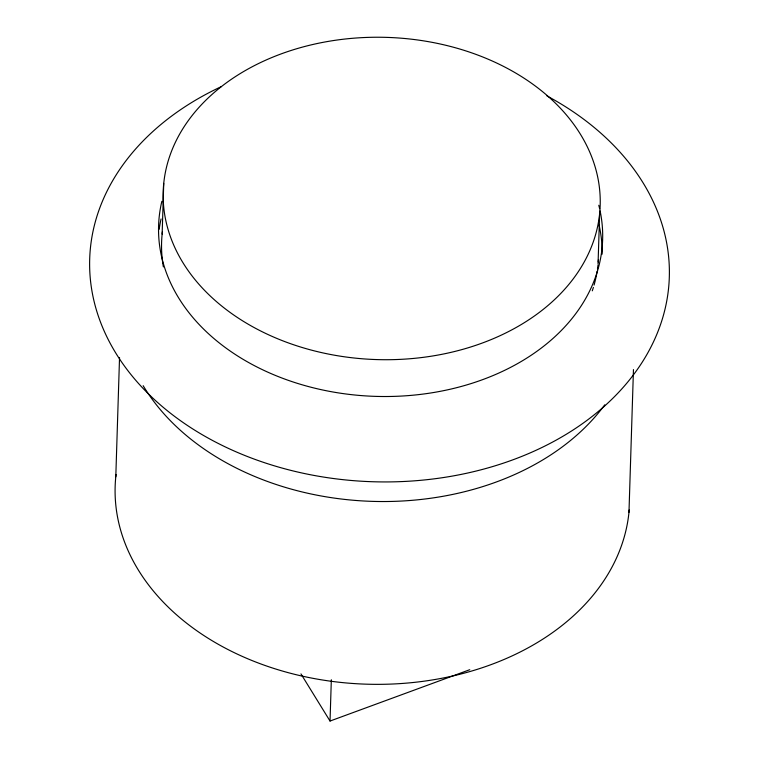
<?xml version="1.0" encoding="UTF-8"?>
<svg xmlns="http://www.w3.org/2000/svg" width="759" height="759" viewBox="0 0 759 759"><rect width="100%" height="100%" fill="white"/><g stroke="black" fill="none" stroke-linecap="round" stroke-linejoin="round"><path stroke-width="1.14" d="M115.795 476.756L119.533 357.631M162.141 234.104L163.735 183.384M469.755 669.704L330.032 721.05L331.332 679.77M598.045 264.284L599.638 213.573A218.601 161.174 1.8 0 0 286.769 51.906A218.601 161.174 1.8 0 0 258.658 329.956A218.601 161.174 1.8 0 0 599.638 213.573M628.974 512.297L633.461 369.576M300.962 673.897L330.032 721.05M600.113 210.964A222.121 163.764 1.8 0 1 378.295 396.445A222.121 163.764 1.8 0 1 161.857 201.315M598.794 205.281A222.121 163.764 1.8 0 1 599.619 208.687M598.415 259.654A218.601 161.174 1.8 0 1 598.253 261.978M597.921 265.441A218.601 161.174 1.8 0 1 597.485 268.914M597.134 271.229A218.601 161.174 1.8 0 1 594.06 285.109M593.386 287.405A218.601 161.174 1.8 0 1 592.286 290.83M163.375 266.921A218.601 161.174 1.8 0 1 162.398 231.789M629.192 509.963A257.358 189.741 1.8 0 1 353.314 683.517A257.358 189.741 1.8 0 1 116.042 474.479M604.752 404.832A257.358 189.741 1.8 0 1 368.665 501.234A257.358 189.741 1.8 0 1 143.166 385.686M546.945 95.919A289.947 213.772 1.8 0 1 593.282 415.543A289.947 213.772 1.8 0 1 158.46 403.238A289.947 213.772 1.8 0 1 221.135 86.706M159.181 229.284A222.121 163.764 1.8 0 1 161.079 218.972M599.098 225.195A222.121 163.764 1.8 0 1 602.153 254.17"/></g></svg>
